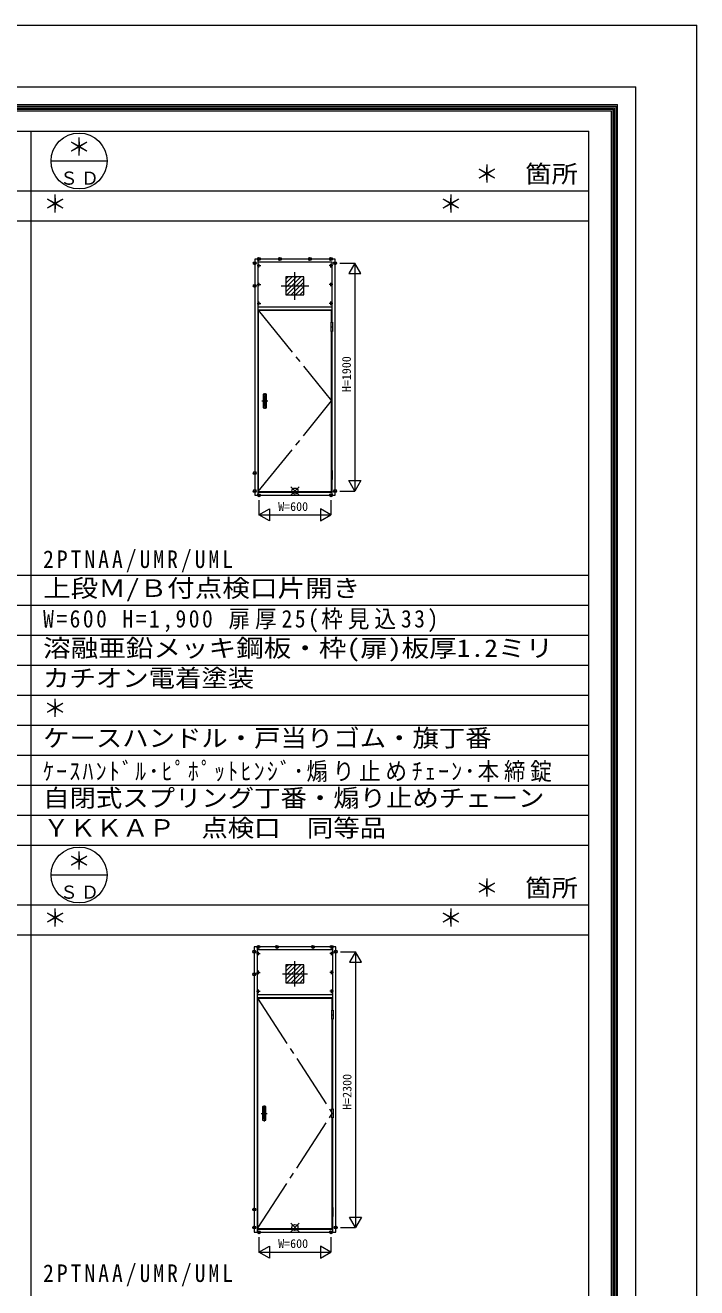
# Model space of a CAD drawing. Units: millimetres, scale not verified. Extents: x -14862 to 14850, y -10512 to 10500.
# Drawn here: x 9251 to 14850, y -30 to 10500 of the extents above; entities that cross this region are included whole.
import ezdxf
from ezdxf.enums import TextEntityAlignment as Align

# ---------------------------------------------------------------- set-up
doc = ezdxf.new("R2010")
doc.units = ezdxf.units.MM
doc.header["$LTSCALE"] = 50
doc.header["$PDMODE"] = 32
doc.header["$PDSIZE"] = 25
doc.linetypes.add('CHAIN2', pattern=[12, 9, -1, 1, -1])
doc.layers.add('0-0_0', color=7, linetype='Continuous')
for name, color, linetype, lineweight in [('0-1_USER1', 7, 'Continuous', 9), ('0-3_YKK_11', 7, 'Continuous', 9), ('0-4_YKK_12', 2, 'Continuous', 9), ('0-5_YSS_K', 4, 'Continuous', 9), ('0-6_YKK_13', 3, 'Continuous', 9)]:
    doc.layers.add(name, color=color, linetype=linetype, lineweight=lineweight)
doc.styles.add('ＭＳ ゴシック', font='')
doc.styles.get('ＭＳ ゴシック').set_extended_font_data('MS Gothic')

msp = doc.modelspace()

# ---------------------------------------------------------------- linework, layer by layer
at = {"layer": '0-1_USER1'}
for p, q in [((-14850, 10500), (14850, 10500)), ((14850, -10500), (14850, 10500)), ((-14340.23, 9987.41), (14340.79, 9987.41)), ((14340.79, -9999.25), (14340.79, 9987.41)), ((-14190.23, 9837.97), (14190.23, 9837.97)), ((-14177.82, 9825.57), (14177.82, 9825.57)), ((-14164.85, 9812.59), (14165.42, 9812.59)), ((-14152.44, 9799.62), (14152.45, 9799.62)), ((14152.45, -9812.03), (14152.45, 9799.62)), ((14165.42, -9825), (14165.42, 9812.59)), ((14177.82, -9837.41), (14177.82, 9825.57)), ((14190.23, -9849.81), (14190.23, 9837.97)), ((-14140.04, 9787.22), (14140.04, 9787.22)), ((14140.04, -9799.06), (14140.04, 9787.22)), ((-13949.96, 9617.94), (13950.04, 9617.94)), ((9300.04, -8247.06), (9300.04, 9617.94)), ((13950.04, -8247.06), (13950.04, 9617.94)), ((9466.7, 9367.94), (9933.37, 9367.94)), ((-13949.96, 9117.94), (13950.04, 9117.94)), ((-13949.96, 8867.94), (13950.04, 8867.94)), ((-13949.96, 5912.94), (13950.04, 5912.94)), ((-13949.96, 5662.94), (13950.04, 5662.94)), ((-13949.96, 5412.94), (13950.04, 5412.94)), ((-13949.96, 5162.94), (13950.04, 5162.94)), ((-13949.96, 4912.94), (13950.04, 4912.94)), ((-13949.96, 4662.94), (13950.04, 4662.94)), ((-13949.96, 4412.94), (13950.04, 4412.94)), ((-13949.96, 4162.94), (13950.04, 4162.94)), ((-13949.96, 3912.94), (13950.04, 3912.94)), ((-13949.96, 3662.94), (13950.04, 3662.94)), ((9466.7, 3412.94), (9933.37, 3412.94)), ((-13949.96, 3162.94), (13950.04, 3162.94)), ((-13949.96, 2912.94), (13950.04, 2912.94))]:
    msp.add_line(p, q, dxfattribs=at)
for centre in [(9700.04, 9367.94), (9700.04, 3412.94)]:
    msp.add_circle(centre, 233.33, dxfattribs=at)
at = {"layer": '0-3_YKK_11'}
for p, q in [((11464.68, 6650.79), (11535.39, 6580.08)), ((11464.68, 6580.08), (11535.39, 6650.79)), ((11464.68, 438.08), (11535.39, 508.79)), ((11464.68, 508.79), (11535.39, 438.08))]:
    msp.add_line(p, q, dxfattribs=at)
for centre in [(11500.04, 6615.43), (11500.04, 473.44)]:
    msp.add_circle(centre, 25, dxfattribs=at)
at = {"layer": '0-4_YKK_12'}
for p, q in [((11875.04, 8515.44), (12000.04, 8515.44)), ((12000.04, 8515.44), (11950.04, 8428.83)), ((11950.04, 8428.83), (12050.04, 8428.83)), ((12000.04, 8515.44), (12000.04, 6615.43)), ((12050.04, 8428.83), (12000.04, 8515.44)), ((11200.04, 6540.44), (11200.04, 6415.44)), ((11800.04, 6540.44), (11800.04, 6415.44)), ((11875.04, 6615.43), (12000.04, 6615.43)), ((11713.44, 6465.44), (11713.44, 6365.44)), ((11200.04, 6415.44), (11800.04, 6415.44)), ((11880.04, 2773.44), (12005.04, 2773.44)), ((12005.04, 2773.44), (11955.04, 2686.83)), ((12005.04, 2773.44), (12005.04, 473.44)), ((12055.04, 2686.83), (12005.04, 2773.44)), ((11955.04, 2686.83), (12055.04, 2686.83)), ((11955.04, 560.04), (12055.04, 560.04)), ((12005.04, 473.44), (11955.04, 560.04)), ((12055.04, 560.04), (12005.04, 473.44)), ((11880.04, 473.44), (12005.04, 473.44)), ((11200.04, 393.44), (11200.04, 268.44)), ((11200.04, 268.44), (11286.64, 318.44)), ((11286.64, 318.44), (11286.64, 218.44)), ((11800.04, 268.44), (11713.44, 318.44)), ((11713.44, 318.44), (11713.44, 218.44)), ((11800.04, 393.44), (11800.04, 268.44)), ((11200.04, 268.44), (11800.04, 268.44)), ((11286.64, 218.44), (11200.04, 268.44)), ((11713.44, 218.44), (11800.04, 268.44))]:
    msp.add_line(p, q, dxfattribs=at)
for points in [[(11950.04, 6702.04), (12050.04, 6702.04), (12000.04, 6615.43)], [(11286.64, 6465.44), (11286.64, 6365.44), (11200.04, 6415.44)]]:
    msp.add_lwpolyline(points, close=True, dxfattribs=at)
msp.add_lwpolyline([(11713.44, 6365.44), (11800.04, 6415.44), (11713.44, 6465.44)], dxfattribs=at)
at = {"layer": '0-5_YSS_K'}
for p, q in [((11165.04, 8550.44), (11165.04, 6580.44)), ((11835.04, 8550.44), (11165.04, 8550.44)), ((11190.04, 8550.44), (11190.04, 6580.44)), ((11835.04, 6580.44), (11835.04, 8550.44)), ((11810.04, 8525.44), (11190.04, 8525.44)), ((11810.04, 8022.44), (11810.04, 8525.44)), ((11575.04, 8400.44), (11425.04, 8400.44)), ((11425.04, 8312.57), (11512.91, 8400.44)), ((11425.04, 8347.92), (11477.55, 8400.44)), ((11425.04, 8277.21), (11548.26, 8400.44)), ((11425.04, 8383.28), (11442.19, 8400.44)), ((11425.04, 8400.44), (11425.04, 8250.44)), ((11433.62, 8250.44), (11575.04, 8391.86)), ((11468.97, 8250.44), (11575.04, 8356.5)), ((11504.33, 8250.44), (11575.04, 8321.15)), ((11575.04, 8250.44), (11575.04, 8400.44)), ((11425.04, 8250.44), (11575.04, 8250.44)), ((11539.68, 8250.44), (11575.04, 8285.79)), ((11190.04, 8150.44), (11810.04, 8150.44)), ((11190.04, 8125.44), (11810.04, 8125.44)), ((11194.04, 8122.44), (11194.04, 6610.44)), ((11194.04, 8122.44), (11806.04, 8122.44)), ((11806.04, 8022.44), (11806.04, 8122.44)), ((11806.04, 6786.43), (11806.04, 7946.44)), ((11810.04, 6786.43), (11810.04, 7946.44)), ((11806.04, 6610.44), (11806.04, 6710.44)), ((11810.04, 6580.44), (11810.04, 6710.44)), ((11165.04, 6580.44), (11835.04, 6580.44)), ((11190.04, 6605.44), (11810.04, 6605.44)), ((11194.04, 6610.44), (11806.04, 6610.44)), ((11160.04, 2813.44), (11160.04, 433.44)), ((11840.04, 2813.44), (11160.04, 2813.44)), ((11185.04, 2813.44), (11185.04, 433.44)), ((11815.04, 2788.44), (11185.04, 2788.44)), ((11815.04, 2285.44), (11815.04, 2813.44)), ((11840.04, 433.44), (11840.04, 2813.44)), ((11425.04, 2575.57), (11512.91, 2663.44)), ((11425.04, 2540.21), (11548.26, 2663.44)), ((11425.04, 2663.44), (11425.04, 2513.44)), ((11575.04, 2663.44), (11425.04, 2663.44)), ((11425.04, 2610.92), (11477.55, 2663.44)), ((11425.04, 2646.28), (11442.19, 2663.44)), ((11433.62, 2513.44), (11575.04, 2654.86)), ((11575.04, 2513.44), (11575.04, 2663.44)), ((11468.97, 2513.44), (11575.04, 2619.5)), ((11504.33, 2513.44), (11575.04, 2584.15)), ((11539.68, 2513.44), (11575.04, 2548.79)), ((11425.04, 2513.44), (11575.04, 2513.44)), ((11815.04, 2413.44), (11185.04, 2413.44)), ((11815.04, 2388.44), (11185.04, 2388.44)), ((11189.04, 2385.44), (11189.04, 463.44)), ((11189.04, 2385.44), (11811.04, 2385.44)), ((11811.04, 2285.44), (11811.04, 2385.44)), ((11811.04, 1462.44), (11811.04, 2209.44)), ((11815.04, 1462.44), (11815.04, 2209.44)), ((11811.04, 639.44), (11811.04, 1386.44)), ((11815.04, 639.44), (11815.04, 1386.44)), ((11811.04, 463.44), (11811.04, 563.44)), ((11815.04, 433.44), (11815.04, 563.44)), ((11160.04, 433.44), (11840.04, 433.44)), ((11185.04, 458.44), (11815.04, 458.44)), ((11189.04, 463.44), (11811.04, 463.44))]:
    msp.add_line(p, q, dxfattribs=at)
at = {"layer": '0-5_YSS_K', "linetype": 'CHAIN2'}
for p, q in [((11185.04, 8495.44), (11215.04, 8495.44)), ((11200.04, 8480.44), (11200.04, 8510.44)), ((11500.04, 8210.44), (11500.04, 8440.44)), ((11815.04, 8495.44), (11785.04, 8495.44)), ((11800.04, 8480.44), (11800.04, 8510.44)), ((11185.04, 8337.94), (11215.04, 8337.94)), ((11200.04, 8322.93), (11200.04, 8352.94)), ((11385.04, 8325.44), (11615.04, 8325.44)), ((11815.04, 8337.94), (11785.04, 8337.94)), ((11800.04, 8322.93), (11800.04, 8352.94)), ((11185.04, 8180.44), (11215.04, 8180.44)), ((11194.04, 8122.44), (11806.04, 7366.44)), ((11200.04, 8165.44), (11200.04, 8195.44)), ((11815.04, 8180.44), (11785.04, 8180.44)), ((11800.04, 8165.44), (11800.04, 8195.44)), ((11194.04, 6610.44), (11806.04, 7366.44)), ((11180.04, 2758.44), (11210.04, 2758.44)), ((11195.04, 2743.44), (11195.04, 2773.44)), ((11820.04, 2758.44), (11790.04, 2758.44)), ((11805.04, 2743.44), (11805.04, 2773.44)), ((11500.04, 2483.44), (11500.04, 2693.44)), ((11180.04, 2600.94), (11210.04, 2600.94)), ((11195.04, 2585.94), (11195.04, 2615.94)), ((11395.04, 2588.44), (11605.04, 2588.44)), ((11820.04, 2600.94), (11790.04, 2600.94)), ((11805.04, 2585.94), (11805.04, 2615.94)), ((11180.04, 2443.44), (11210.04, 2443.44)), ((11195.04, 2428.44), (11195.04, 2458.44)), ((11820.04, 2443.44), (11790.04, 2443.44)), ((11805.04, 2428.44), (11805.04, 2458.44)), ((11189.04, 2385.44), (11811.04, 1424.44)), ((11189.04, 463.44), (11811.04, 1424.44))]:
    msp.add_line(p, q, dxfattribs=at)
at = {"layer": '0-5_YSS_K'}
for centre in [(11200.04, 8495.44), (11800.04, 8495.44), (11200.04, 8337.94), (11800.04, 8337.94), (11200.04, 8180.44), (11800.04, 8180.44), (11195.04, 2758.44), (11805.04, 2758.44), (11195.04, 2600.94), (11805.04, 2600.94), (11195.04, 2443.44), (11805.04, 2443.44)]:
    msp.add_circle(centre, 5, dxfattribs=at)
for p in [(11200.04, 8550.44), (11375.04, 8550.44), (11625.04, 8550.44), (11800.04, 8550.44), (11165.04, 8515.44), (11835.04, 8515.44), (11165.04, 8326.44), (11165.04, 6765.44), (11165.04, 6615.43), (11200.04, 6580.44), (11800.04, 6580.44), (11835.04, 6615.43), (11160.04, 2773.44), (11195.04, 2813.44), (11350.04, 2813.44), (11650.04, 2813.44), (11805.04, 2813.44), (11840.04, 2773.44), (11160.04, 2584.44), (11160.04, 623.44), (11160.04, 473.44), (11200.04, 433.44), (11800.04, 433.44), (11840.04, 473.44)]:
    msp.add_point(p, dxfattribs=at)
at = {"layer": '0-6_YKK_13'}
for p, q in [((11803.04, 7984.44), (11813.04, 7984.44)), ((11235.54, 7421.95), (11235.54, 7310.95)), ((11237.04, 7311.45), (11237.04, 7421.45)), ((11260.54, 7423.95), (11237.54, 7423.95)), ((11238.04, 7422.45), (11260.04, 7422.45)), ((11241.04, 7409.45), (11241.04, 7349.45)), ((11241.04, 7409.45), (11257.04, 7409.45)), ((11257.04, 7409.45), (11257.04, 7349.45)), ((11261.04, 7311.45), (11261.04, 7421.45)), ((11262.54, 7310.95), (11262.54, 7421.95)), ((11237.54, 7308.95), (11260.54, 7308.95)), ((11238.04, 7310.45), (11260.04, 7310.45)), ((11252.54, 7338.45), (11245.54, 7338.45)), ((11252.54, 7337.45), (11245.54, 7337.45)), ((11245.54, 7328.45), (11252.54, 7328.45)), ((11245.54, 7327.45), (11252.54, 7327.45)), ((11813.04, 6786.43), (11803.04, 6786.43)), ((11803.04, 6786.43), (11803.04, 6710.44)), ((11803.04, 6748.44), (11813.04, 6748.44)), ((11808.04, 2285.44), (11818.04, 2285.44)), ((11808.04, 2209.44), (11808.04, 2285.44)), ((11808.04, 2247.44), (11818.04, 2247.44)), ((11818.04, 2285.44), (11818.04, 2209.44)), ((11818.04, 2209.44), (11808.04, 2209.44)), ((11230.54, 1479.94), (11230.54, 1368.94)), ((11232.04, 1369.44), (11232.04, 1479.44)), ((11255.54, 1481.94), (11232.54, 1481.94)), ((11233.04, 1480.44), (11255.04, 1480.44)), ((11256.04, 1369.44), (11256.04, 1479.44)), ((11257.54, 1368.94), (11257.54, 1479.94)), ((11236.04, 1467.44), (11236.04, 1407.44)), ((11236.04, 1467.44), (11252.04, 1467.44)), ((11247.54, 1396.44), (11240.54, 1396.44)), ((11247.54, 1395.44), (11240.54, 1395.44)), ((11240.54, 1386.44), (11247.54, 1386.44)), ((11240.54, 1385.44), (11247.54, 1385.44)), ((11252.04, 1467.44), (11252.04, 1407.44)), ((11808.04, 1386.44), (11808.04, 1462.44)), ((11808.04, 1462.44), (11818.04, 1462.44)), ((11808.04, 1424.44), (11818.04, 1424.44)), ((11818.04, 1386.44), (11808.04, 1386.44)), ((11818.04, 1462.44), (11818.04, 1386.44)), ((11232.54, 1366.94), (11255.54, 1366.94)), ((11233.04, 1368.44), (11255.04, 1368.44)), ((11808.04, 639.44), (11808.04, 563.44)), ((11818.04, 639.44), (11808.04, 639.44)), ((11818.04, 563.44), (11818.04, 639.44)), ((11808.04, 601.44), (11818.04, 601.44)), ((11808.04, 563.44), (11818.04, 563.44))]:
    msp.add_line(p, q, dxfattribs=at)
at = {"layer": '0-6_YKK_13', "linetype": 'CHAIN2'}
for p, q in [((11249.04, 7432.81), (11249.04, 7300.06)), ((11223.88, 7366.45), (11272.55, 7366.45)), ((11244.04, 1490.8), (11244.04, 1358.05)), ((11218.88, 1424.44), (11267.56, 1424.44))]:
    msp.add_line(p, q, dxfattribs=at)
at = {"layer": '0-6_YKK_13'}
msp.add_lwpolyline([(11813.04, 8022.44), (11813.04, 7946.44), (11803.04, 7946.44), (11803.04, 8022.44)], close=True, dxfattribs=at)
msp.add_lwpolyline([(11803.04, 6710.44), (11813.04, 6710.44), (11813.04, 6786.43)], dxfattribs=at)
for centre in [(11249.04, 7323.2), (11244.04, 1381.19)]:
    msp.add_circle(centre, 1.75, dxfattribs=at)
for centre, radius, start, end in [((11237.54, 7421.95), 2, 90, 180), ((11238.04, 7421.45), 1, 90, 180), ((11260.04, 7421.45), 1, 0, 90), ((11260.54, 7421.95), 2, 0, 90), ((11237.54, 7310.95), 2, 180, 270), ((11238.04, 7311.45), 1, 180, 270), ((11245.54, 7332.95), 5.5, 90, 270), ((11249.04, 7349.45), 8, 180, 0), ((11245.54, 7332.95), 4.5, 90, 270), ((11252.54, 7332.95), 5.5, 270, 90), ((11252.54, 7332.95), 4.5, 270, 90), ((11260.04, 7311.45), 1, 270, 0), ((11260.54, 7310.95), 2, 270, 0), ((11232.54, 1479.94), 2, 90, 180), ((11233.04, 1479.44), 1, 90, 180), ((11255.04, 1479.44), 1, 0, 90), ((11255.54, 1479.94), 2, 0, 90), ((11232.54, 1368.94), 2, 180, 270), ((11233.04, 1369.44), 1, 180, 270), ((11240.54, 1390.94), 5.5, 90, 270), ((11244.04, 1407.44), 8, 180, 0), ((11240.54, 1390.94), 4.5, 90, 270), ((11247.54, 1390.94), 5.5, 270, 90), ((11247.54, 1390.94), 4.5, 270, 90), ((11255.04, 1369.44), 1, 270, 0), ((11255.54, 1368.94), 2, 270, 0)]:
    msp.add_arc(centre, radius, start, end, dxfattribs=at)

# ---------------------------------------------------------------- texts
at = {"layer": '0-0_0', "style": 'ＭＳ ゴシック'}
for p in [(9600.04, 9367.94), (13000.04, 9142.94), (9400.04, 8892.94), (12700.04, 8892.94), (9400.04, 4687.94), (9600.04, 3412.94), (13000.04, 3187.94), (9400.04, 2937.94), (12700.04, 2937.94)]:
    msp.add_text('＊', height=146.6, dxfattribs=at).set_placement(p, align=Align.BOTTOM_LEFT)
for s, width, p in [('上段Ｍ/Ｂ付点検口片開き', 1.15, (9400.04, 5687.94)), ('溶融亜鉛メッキ鋼板・枠(扉)板厚1.2ミリ', 1.15, (9400.04, 5187.94)), ('カチオン電着塗装', 1.1, (9400.04, 4937.94)), ('ケースハンドル・戸当りゴム・旗丁番', 1.1, (9400.04, 4437.94)), ('自閉式スプリング丁番・煽り止めチェーン', 1.1, (9400.04, 3937.94)), ('ＹＫＫＡＰ\u3000点検口\u3000同等品', 1.1, (9400.04, 3687.94))]:
    msp.add_text(s, height=146.6, dxfattribs=dict(at, width=width)).set_placement(p, align=Align.BOTTOM_LEFT)
at = {"layer": '0-0_0', "char_height": 146.6, "attachment_point": 7, "style": 'ＭＳ ゴシック'}
for s, insert in [('\\T1.28;\\W0.9;2PTNAA/UMR/UML', (9400.04, 5937.94)), ('\\T1.23;\\W0.9;W=600\\~H=1,900\\~扉厚25(枠見込33)', (9400.04, 5437.94)), ('\\T1.22;\\W0.9;ｹｰｽﾊﾝﾄﾞﾙ･ﾋﾟﾎﾟｯﾄﾋﾝｼﾞ･煽り止めﾁｪｰﾝ･本締錠', (9400.04, 4187.94)), ('\\T1.28;\\W0.9;2PTNAA/UMR/UML', (9400.04, -17.06))]:
    msp.add_mtext(s, dxfattribs=dict(at, insert=insert))
at = {"layer": '0-1_USER1', "style": 'ＭＳ ゴシック', "width": 1.1}
for p in [(13420.04, 9142.94), (13420.04, 3187.94)]:
    msp.add_text('箇所', height=146.6, dxfattribs=at).set_placement(p, align=Align.BOTTOM_LEFT)
at = {"layer": '0-1_USER1', "char_height": 110, "attachment_point": 7, "style": 'ＭＳ ゴシック'}
for insert in [(9540.04, 9167.94), (9540.04, 3212.94)]:
    msp.add_mtext('\\T1.17;ＳＤ', dxfattribs=dict(at, insert=insert))
at = {"layer": '0-4_YKK_12', "color": 4, "style": 'ＭＳ ゴシック'}
for s, p in [('H=1900', (11988.04, 7440.44)), ('H=2300', (11993.04, 1454.34))]:
    msp.add_text(s, height=73.31, rotation=90, dxfattribs=at).set_placement(p, align=Align.BOTTOM_LEFT)
for p in [(11360.04, 6427.44), (11360.04, 280.44)]:
    msp.add_text('W=600', height=73.31, dxfattribs=at).set_placement(p, align=Align.BOTTOM_LEFT)

doc.saveas('drawing.dxf')
